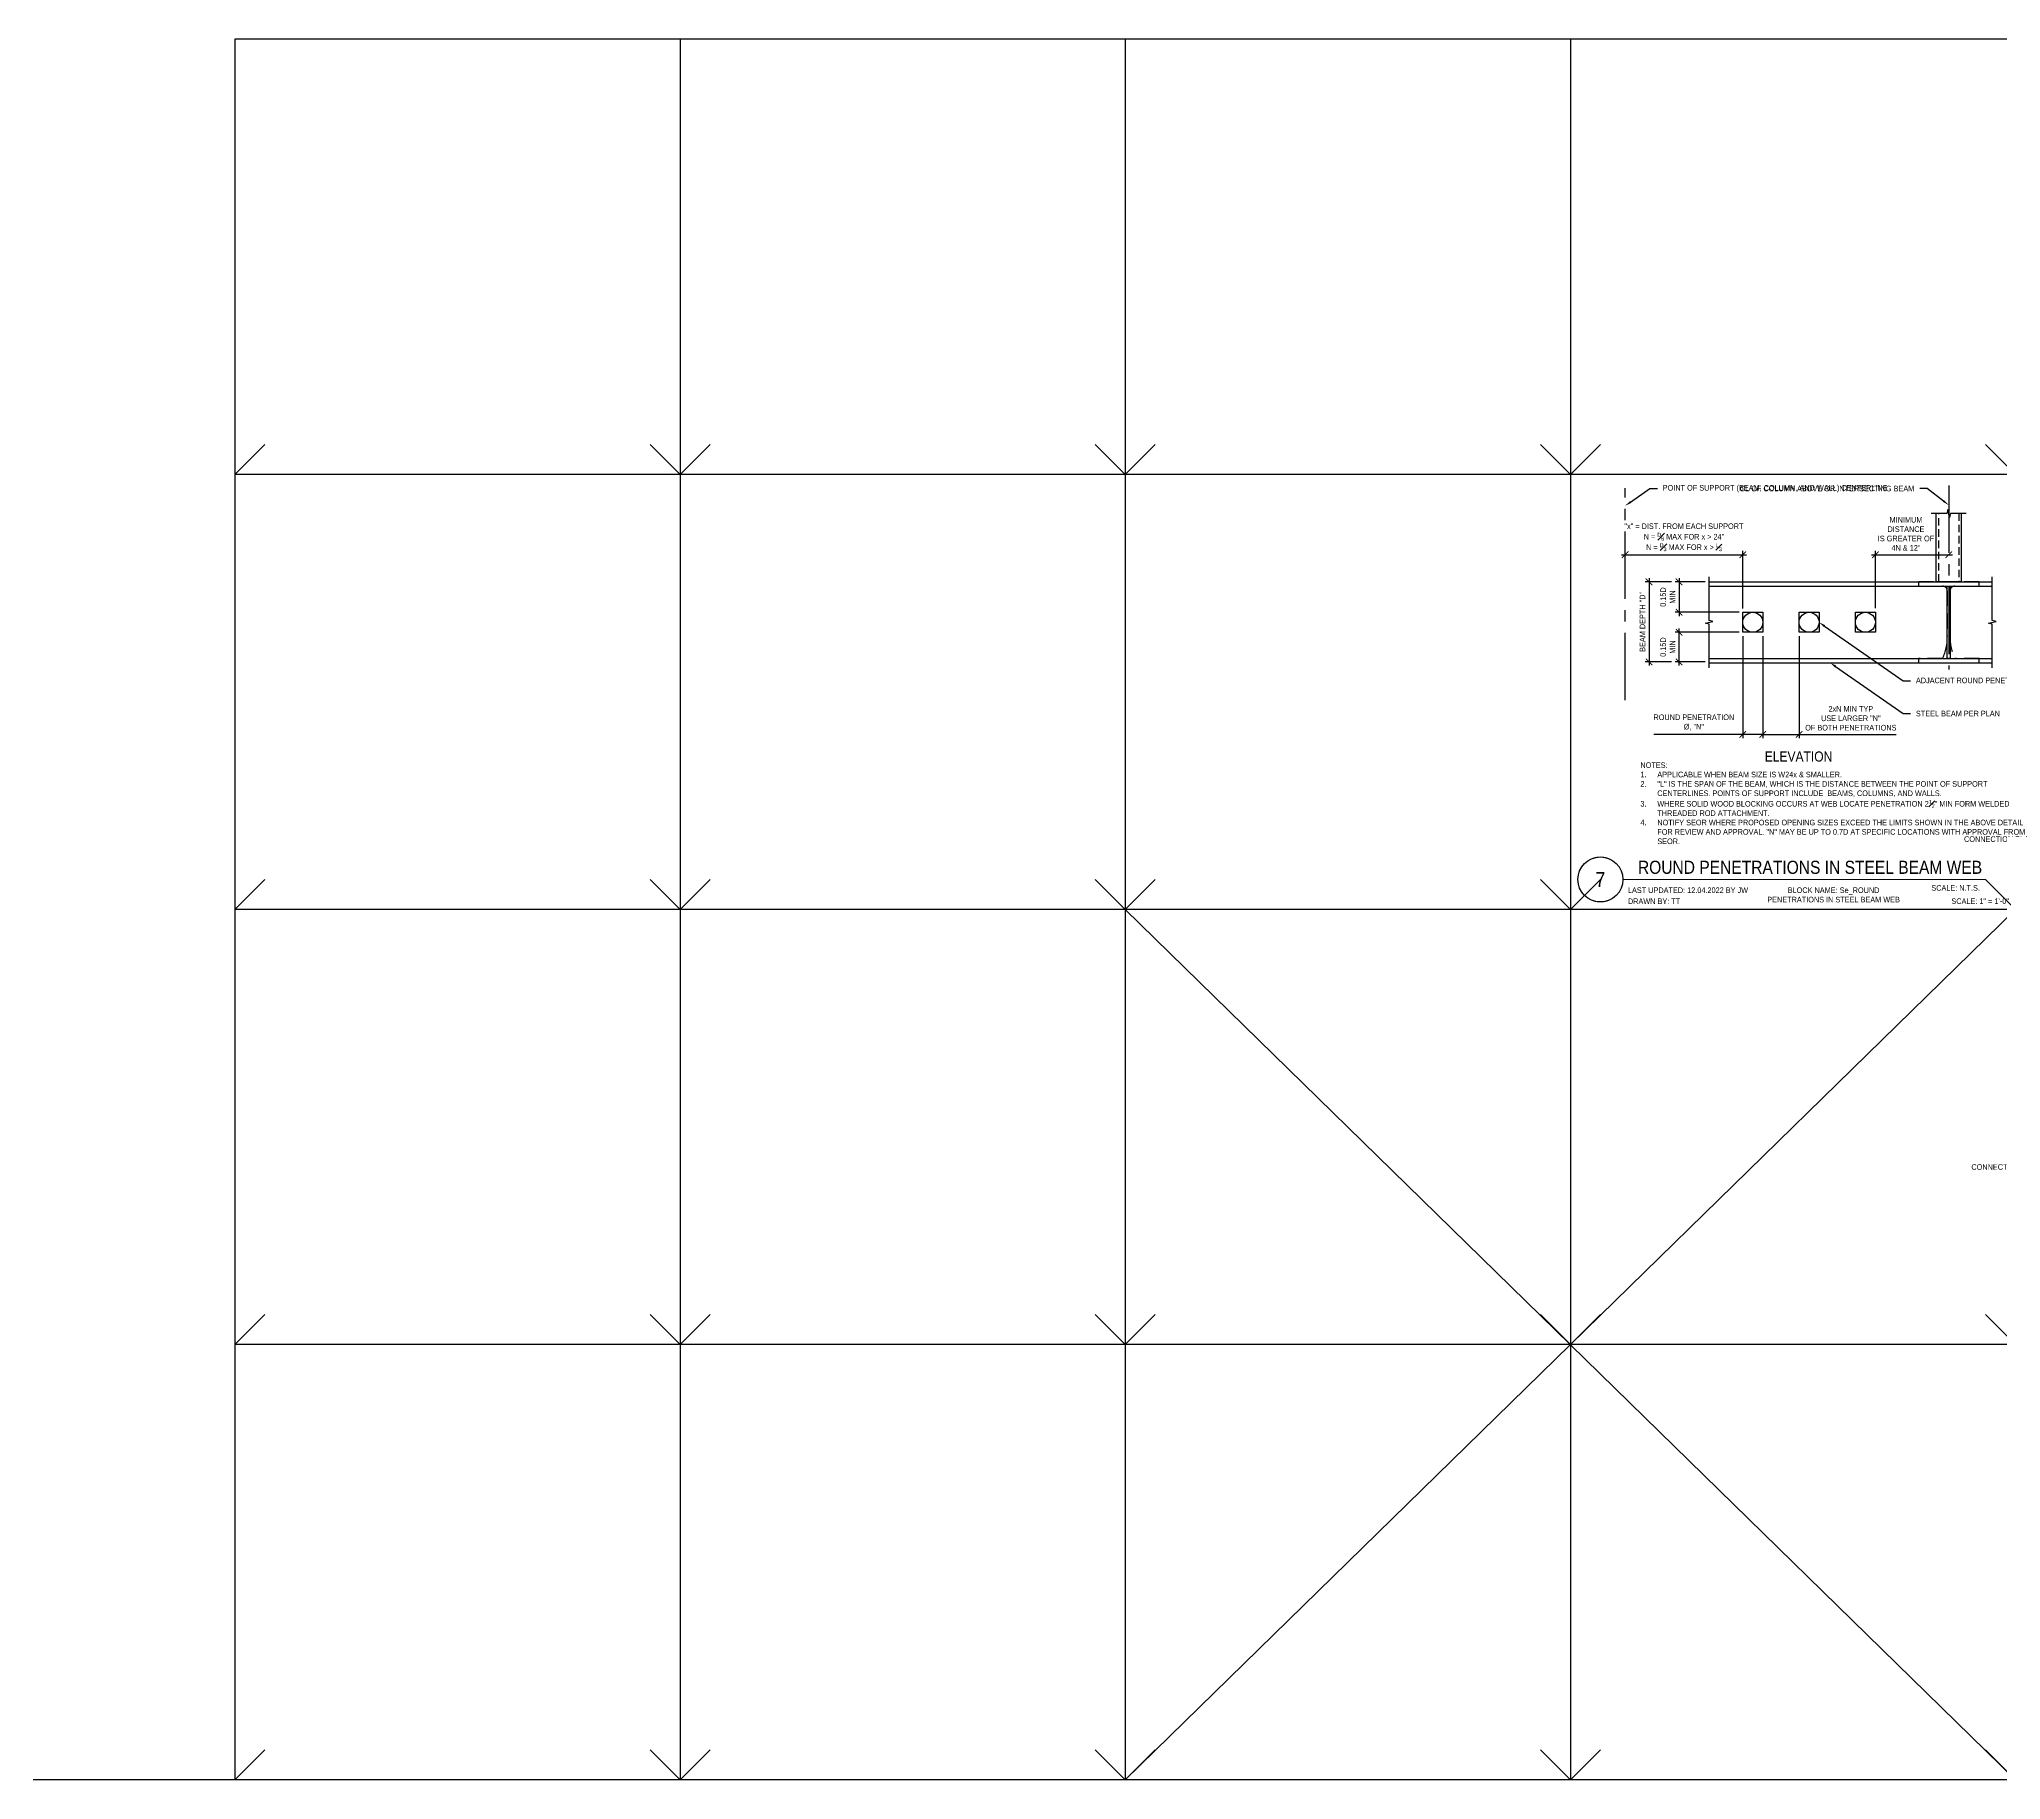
# Model space of a CAD drawing. Header units: inches. Extents: x -16404 to 14624, y -1591 to 16152.
# Drawn here: x 7862.3 to 8254.4, y 10800 to 11148 of the extents above; entities that cross this region are included whole.
import ezdxf
from ezdxf import colors
from ezdxf.entities.mleader import LeaderData, LeaderLine
from ezdxf.enums import TextEntityAlignment as Align
from ezdxf.math import Vec2, Vec3

# ---------------------------------------------------------------- set-up
doc = ezdxf.new("R2010")
doc.units = ezdxf.units.IN
doc.header["$LTSCALE"] = 24
doc.header["$MEASUREMENT"] = 0
for name, pattern in [('CENTER2', [1.125, 0.75, -0.125, 0.125, -0.125]), ('DASHED2', [0.375, 0.25, -0.125]), ('HIDDEN2', [0.1875, 0.125, -0.0625]), ('HIDDEN4', [0.09375, 0.0625, -0.03125])]:
    doc.linetypes.add(name, pattern=pattern)
doc.layers.get('0').update_dxf_attribs({"linetype": 'CONTINUOUS'})
doc.layers.get('DefPoints').update_dxf_attribs({"color": 251, "linetype": 'CONTINUOUS'})
for name, color, linetype, plot in [('DESIGNER COMMENTS', 221, 'CONTINUOUS', False), ('S-ANNO-GRID-NONPLOT', 251, 'CONTINUOUS', False), ('S-ANNO-NONPLOT', 253, 'CONTINUOUS', False)]:
    doc.layers.add(name, color=color, linetype=linetype, plot=plot)
for name, color, linetype in [('S-ANNO-DIMS', 2, 'CONTINUOUS'), ('S-ANNO-NOTE', 4, 'CONTINUOUS'), ('S-BREAK', 2, 'CONTINUOUS'), ('S-GRID', 1, 'CENTER2'), ('S-NOTE', 4, 'CONTINUOUS'), ('S-STEEL', 4, 'CONTINUOUS'), ('S-TYP DETAIL BLOCKS', 1, 'CONTINUOUS')]:
    doc.layers.add(name, color=color, linetype=linetype)
doc.styles.add('Arial', font='arial.ttf', dxfattribs={"width": 0.85})
doc.dimstyles.new('DIM-12$0', dxfattribs={"dimscale": 12, "dimtxt": 0.09375, "dimasz": 0.109375, "dimexe": 0.0625, "dimexo": 0.0625, "dimgap": 0.0625, "dimtad": 1, "dimdec": 4, "dimzin": 11, "dimdsep": 46, "dimlunit": 4, "dimtxsty": 'Arial', "dimblk": 'ARCHTICK', "dimblk1": 'ARCHTICK', "dimblk2": 'ARCHTICK', "dimsah": 1, "dimcen": 0.125, "dimdle": 0.0625, "dimclrd": 256, "dimclre": 256, "dimclrt": 4, "dimadec": 0, "dimazin": 0, "dimtfac": 0.75, "dimtdec": 4, "dimtofl": 0, "dimtmove": 0, "dimatfit": 3, "dimldrblk": 'ARCHTICK', "dimfxl": 1, "dimfrac": 1, "dimtolj": 1, "dimtzin": 11, "dimarcsym": 0})
doc.dimstyles.new('DIM-12_Se', dxfattribs={"dimscale": 12, "dimtxt": 0.09375, "dimasz": 0.109375, "dimexe": 0.0625, "dimexo": 0.0625, "dimgap": 0.0625, "dimtad": 1, "dimdec": 4, "dimzin": 11, "dimdsep": 46, "dimlunit": 4, "dimtxsty": 'Arial', "dimblk": 'ARCHTICK', "dimcen": 0.125, "dimdle": 0.0625, "dimclrd": 256, "dimclre": 256, "dimclrt": 4, "dimadec": 0, "dimazin": 0, "dimtfac": 0.75, "dimtdec": 4, "dimtmove": 0, "dimatfit": 3, "dimfxl": 1, "dimfrac": 1, "dimtolj": 1, "dimtzin": 0, "dimarcsym": 0})

# ---------------------------------------------------------------- blocks, each defined once
blk = doc.blocks.new('Se_30x42_DETAILS_GRID')
for p, q in [((7.414, 29), (0, 29)), ((0, 29), (0, 21.75)), ((14.828, 29), (7.414, 29)), ((7.414, 29), (7.414, 21.75)), ((22.242, 29), (14.828, 29)), ((14.828, 29), (14.828, 21.75)), ((29.656, 29), (22.242, 29)), ((22.242, 29), (22.242, 21.75)), ((0, 21.75), (0.5, 22.25)), ((7.414, 21.75), (7.914, 22.25)), ((14.828, 21.75), (15.328, 22.25)), ((22.242, 21.75), (22.742, 22.25)), ((7.414, 21.75), (0, 21.75)), ((0, 21.75), (0, 14.5)), ((14.828, 21.75), (7.414, 21.75)), ((7.414, 21.75), (7.414, 14.5)), ((22.242, 21.75), (14.828, 21.75)), ((14.828, 21.75), (14.828, 14.5)), ((29.656, 21.75), (22.242, 21.75)), ((22.242, 21.75), (22.242, 14.5)), ((0, 14.5), (0.5, 15)), ((7.414, 14.5), (7.914, 15)), ((14.828, 14.5), (15.328, 15)), ((22.242, 14.5), (22.742, 15)), ((7.414, 14.5), (0, 14.5)), ((0, 14.5), (0, 7.25)), ((14.828, 14.5), (7.414, 14.5)), ((7.414, 14.5), (7.414, 7.25)), ((22.242, 14.5), (14.828, 14.5)), ((14.828, 14.5), (14.828, 7.25)), ((29.656, 14.5), (22.242, 14.5)), ((22.242, 14.5), (22.242, 7.25)), ((0, 7.25), (0.5, 7.75)), ((7.414, 7.25), (7.914, 7.75)), ((14.828, 7.25), (15.328, 7.75)), ((22.242, 7.25), (22.742, 7.75)), ((7.414, 7.25), (0, 7.25)), ((0, 7.25), (0, 0)), ((14.828, 7.25), (7.414, 7.25)), ((7.414, 7.25), (7.414, 0)), ((22.242, 7.25), (14.828, 7.25)), ((14.828, 7.25), (14.828, 0)), ((29.656, 7.25), (22.242, 7.25)), ((22.242, 7.25), (22.242, 0)), ((0, 0), (0.5, 0.5)), ((7.414, 0), (7.914, 0.5)), ((14.828, 0), (15.328, 0.5)), ((22.242, 0), (22.742, 0.5)), ((7.414, 0), (0, 0)), ((14.828, 0), (7.414, 0)), ((22.242, 0), (14.828, 0)), ((29.656, 0), (22.242, 0))]:
    blk.add_line(p, q)
at = {"linetype": 'DASHED2', "ltscale": 0.5}
for p, q in [((7.414, 21.75), (6.914, 22.25)), ((14.828, 21.75), (14.328, 22.25)), ((22.242, 21.75), (21.742, 22.25)), ((29.656, 21.75), (29.156, 22.25)), ((7.414, 14.5), (6.914, 15)), ((14.828, 14.5), (14.328, 15)), ((22.242, 14.5), (21.742, 15)), ((29.656, 14.5), (29.156, 15)), ((7.414, 7.25), (6.914, 7.75)), ((14.828, 7.25), (14.328, 7.75)), ((22.242, 7.25), (21.742, 7.75)), ((29.656, 7.25), (29.156, 7.75)), ((7.414, 0), (6.914, 0.5)), ((14.828, 0), (14.328, 0.5)), ((22.242, 0), (21.742, 0.5)), ((29.656, 0), (29.156, 0.5))]:
    blk.add_line(p, q, dxfattribs=at)
blk = doc.blocks.new('*U789')
at = {"const_width": 0.188}
for points in [[(-4.5, 0, -1), (4.5, 0, 3.732051)], [(-4.5, 0, 1), (4.5, 0, -3.732051)]]:
    blk.add_lwpolyline(points, format="xyb", dxfattribs=at)
blk.add_lwpolyline([(4.5, 0), (76.97, 0)], dxfattribs=at)
blk.add_circle((0, 0), 4.5)
at = {"style": 'Arial', "width": 0.85}
for tag, p in [('DWG_TITLE_1', (7.5, 6.19)), ('DWG_TITLE_2', (7.5, 2.44))]:
    blk.add_attdef(tag, text='', height=2.62, dxfattribs=at).set_placement(p, align=Align.MIDDLE_LEFT)
blk.add_attdef('#', text='', height=3, dxfattribs=at).set_placement((0, 0), align=Align.MIDDLE_CENTER)
blk.add_attdef('SCALE', text='', height=1.12, dxfattribs=at).set_placement((75.84, -1.12), align=Align.TOP_RIGHT)
blk = doc.blocks.new('_ARCHTICK')
at = {"color": 0, "linetype": 'ByBlock', "const_width": 0.15}
blk.add_lwpolyline([(-0.5, -0.5), (0.5, 0.5)], dxfattribs=at)
blk = doc.blocks.new('*D2748')
at = {"layer": 'DefPoints', "color": 0, "transparency": 16777216}
for p in [(14.97, 59.51), (9.72, 43.51), (14.97, 43.51)]:
    blk.add_point(p, dxfattribs=at)
at = {"layer": 'S-ANNO-DIMS', "lineweight": -2, "transparency": 16777216}
for p, q in [((14.22, 59.51), (8.97, 59.51)), ((9.72, 60.26), (9.72, 42.76)), ((14.22, 43.51), (8.97, 43.51))]:
    blk.add_line(p, q, dxfattribs=at)
at = {"layer": 'S-ANNO-DIMS', "lineweight": -2, "transparency": 16777216, "xscale": 1.3125, "yscale": 1.3125, "zscale": 1.3125}
for p, rotation in [((9.72, 59.51), 90), ((9.72, 43.51), 270)]:
    blk.add_blockref('_ARCHTICK', p, dxfattribs=dict(at, rotation=rotation))
at = {"layer": 'S-ANNO-DIMS', "color": 4, "transparency": 16777216, "insert": (8.4, 51.51), "char_height": 1.125, "attachment_point": 5, "rotation": 90, "style": 'Arial'}
blk.add_mtext('\\A1;BEAM DEPTH "D"', dxfattribs=at)
blk = doc.blocks.new('*D2749')
at = {"layer": 'DefPoints', "color": 0, "transparency": 16777216}
for p in [(21.72, 59.51), (15.72, 53.42), (28.45, 53.42)]:
    blk.add_point(p, dxfattribs=at)
at = {"layer": 'S-ANNO-DIMS', "lineweight": -2, "transparency": 16777216}
for p, q in [((20.97, 59.51), (14.97, 59.51)), ((15.72, 60.26), (15.72, 52.67)), ((27.7, 53.42), (14.97, 53.42))]:
    blk.add_line(p, q, dxfattribs=at)
at = {"layer": 'S-ANNO-DIMS', "lineweight": -2, "transparency": 16777216, "xscale": 1.3125, "yscale": 1.3125, "zscale": 1.3125}
for p, rotation in [((15.72, 59.51), 90), ((15.72, 53.42), 270)]:
    blk.add_blockref('_ARCHTICK', p, dxfattribs=dict(at, rotation=rotation))
at = {"layer": 'S-ANNO-DIMS', "color": 4, "transparency": 16777216, "insert": (13.46, 56.47), "char_height": 1.125, "width": 2.2334, "attachment_point": 5, "rotation": 90, "style": 'Arial'}
blk.add_mtext('\\A1;0.15D\\PMIN', dxfattribs=at)
blk = doc.blocks.new('*D2750')
at = {"layer": 'DefPoints', "color": 0, "transparency": 16777216}
for p in [(15.72, 49.42), (28.45, 49.42), (21.72, 43.51)]:
    blk.add_point(p, dxfattribs=at)
at = {"layer": 'S-ANNO-DIMS', "lineweight": -2, "transparency": 16777216}
for p, q in [((27.7, 49.42), (14.97, 49.42)), ((15.72, 42.76), (15.72, 50.17)), ((20.97, 43.51), (14.97, 43.51))]:
    blk.add_line(p, q, dxfattribs=at)
at = {"layer": 'S-ANNO-DIMS', "lineweight": -2, "transparency": 16777216, "xscale": 1.3125, "yscale": 1.3125, "zscale": 1.3125}
for p, rotation in [((15.72, 49.42), 90), ((15.72, 43.51), 270)]:
    blk.add_blockref('_ARCHTICK', p, dxfattribs=dict(at, rotation=rotation))
at = {"layer": 'S-ANNO-DIMS', "color": 4, "transparency": 16777216, "insert": (13.46, 46.47), "char_height": 1.125, "attachment_point": 5, "rotation": 90, "style": 'Arial'}
blk.add_mtext('\\A1;0.15D\\PMIN', dxfattribs=at)
blk = doc.blocks.new('*D2751')
at = {"layer": 'DefPoints', "color": 0, "transparency": 16777216}
for p in [(4.95, 64.94), (28.45, 64.94), (28.45, 53.42)]:
    blk.add_point(p, dxfattribs=at)
at = {"layer": 'S-ANNO-DIMS', "lineweight": -2, "transparency": 16777216}
for p, q in [((4.2, 64.94), (29.2, 64.94)), ((28.45, 54.17), (28.45, 65.69))]:
    blk.add_line(p, q, dxfattribs=at)
at = {"layer": 'S-ANNO-DIMS', "lineweight": -2, "transparency": 16777216, "xscale": 1.3125, "yscale": 1.3125, "zscale": 1.3125, "rotation": 180}
blk.add_blockref('_ARCHTICK', (4.95, 64.94), dxfattribs=at)
at = {"layer": 'S-ANNO-DIMS', "lineweight": -2, "transparency": 16777216, "xscale": 1.3125, "yscale": 1.3125, "zscale": 1.3125}
blk.add_blockref('_ARCHTICK', (28.45, 64.94), dxfattribs=at)
at = {"layer": 'S-ANNO-DIMS', "color": 4, "transparency": 16777216, "insert": (16.7, 68.42), "char_height": 1.125, "width": 22.219, "attachment_point": 5, "style": 'Arial'}
blk.add_mtext('\\A1;"x" = DIST. FROM EACH SUPPORT \\PN = {\\H0.7x;\\SD#6;} MAX FOR x > 24"\\PN = {\\H0.7x;\\SD#3;} MAX FOR x > {\\H0.7x;\\SL#3;}', dxfattribs=at)
blk = doc.blocks.new('*D2745')
at = {"layer": 'DefPoints', "color": 0, "transparency": 16777216}
for p in [(32.45, 49.42), (39.7, 49.42), (32.45, 29)]:
    blk.add_point(p, dxfattribs=at)
at = {"layer": 'S-ANNO-DIMS', "lineweight": -2, "transparency": 16777216}
for p, q in [((32.45, 48.67), (32.45, 28.25)), ((39.7, 48.67), (39.7, 28.25)), ((32.45, 29), (40.45, 29)), ((39.7, 29), (59.08, 29))]:
    blk.add_line(p, q, dxfattribs=at)
at = {"layer": 'S-ANNO-DIMS', "lineweight": -2, "transparency": 16777216, "xscale": 1.3125, "yscale": 1.3125, "zscale": 1.3125, "rotation": 180}
blk.add_blockref('_ARCHTICK', (32.45, 29), dxfattribs=at)
at = {"layer": 'S-ANNO-DIMS', "lineweight": -2, "transparency": 16777216, "xscale": 1.3125, "yscale": 1.3125, "zscale": 1.3125}
blk.add_blockref('_ARCHTICK', (39.7, 29), dxfattribs=at)
at = {"layer": 'S-ANNO-DIMS', "color": 4, "transparency": 16777216, "insert": (50.05, 32.22), "char_height": 1.125, "attachment_point": 5, "style": 'Arial'}
blk.add_mtext('\\A1;2xN MIN TYP\\PUSE LARGER "N" \\POF BOTH PENETRATIONS', dxfattribs=at)
blk = doc.blocks.new('*D2746')
at = {"layer": 'DefPoints', "color": 0, "transparency": 16777216}
for p in [(28.45, 49.42), (32.45, 49.42), (32.45, 29)]:
    blk.add_point(p, dxfattribs=at)
at = {"layer": 'S-ANNO-DIMS', "lineweight": -2, "transparency": 16777216}
for p, q in [((28.45, 48.67), (28.45, 28.25)), ((32.45, 48.67), (32.45, 28.25)), ((28.45, 29), (10.65, 29)), ((32.45, 29), (27.7, 29))]:
    blk.add_line(p, q, dxfattribs=at)
at = {"layer": 'S-ANNO-DIMS', "lineweight": -2, "transparency": 16777216, "xscale": 1.3125, "yscale": 1.3125, "zscale": 1.3125, "rotation": 180}
blk.add_blockref('_ARCHTICK', (28.45, 29), dxfattribs=at)
at = {"layer": 'S-ANNO-DIMS', "lineweight": -2, "transparency": 16777216, "xscale": 1.3125, "yscale": 1.3125, "zscale": 1.3125}
blk.add_blockref('_ARCHTICK', (32.45, 29), dxfattribs=at)
at = {"layer": 'S-ANNO-DIMS', "color": 4, "transparency": 16777216, "insert": (18.68, 31.39), "char_height": 1.125, "attachment_point": 5, "style": 'Arial'}
blk.add_mtext('\\A1;ROUND PENETRATION \\P%%C, "N"', dxfattribs=at)
blk = doc.blocks.new('*U886')
at = {"color": 0, "linetype": 'ByBlock'}
blk.add_lwpolyline([(9.09, 0), (0.38, 0), (0.19, -0.78), (-0.19, 0.78), (-0.38, 0), (-9.09, 0)], dxfattribs=at)
blk = doc.blocks.new('*U887')
at = {"color": 0, "linetype": 'ByBlock'}
blk.add_lwpolyline([(9.09, 0), (0.38, 0), (0.19, -0.78), (-0.19, 0.78), (-0.38, 0), (-9.09, 0)], dxfattribs=at)
blk = doc.blocks.new('*D2747')
at = {"layer": 'DefPoints', "color": 0, "transparency": 16777216}
for p in [(69.61, 64.94), (69.61, 64.94), (54.95, 53.51)]:
    blk.add_point(p, dxfattribs=at)
at = {"layer": 'S-ANNO-DIMS', "lineweight": -2, "transparency": 16777216}
for p, q in [((54.2, 64.94), (70.36, 64.94)), ((54.95, 54.26), (54.95, 65.69))]:
    blk.add_line(p, q, dxfattribs=at)
at = {"layer": 'S-ANNO-DIMS', "lineweight": -2, "transparency": 16777216, "xscale": 1.3125, "yscale": 1.3125, "zscale": 1.3125, "rotation": 180}
blk.add_blockref('_ARCHTICK', (54.95, 64.94), dxfattribs=at)
at = {"layer": 'S-ANNO-DIMS', "lineweight": -2, "transparency": 16777216, "xscale": 1.3125, "yscale": 1.3125, "zscale": 1.3125}
blk.add_blockref('_ARCHTICK', (69.61, 64.94), dxfattribs=at)
at = {"layer": 'S-ANNO-DIMS', "color": 4, "transparency": 16777216, "insert": (61.07, 69.1), "char_height": 1.125, "attachment_point": 5, "style": 'Arial'}
blk.add_mtext('\\A1;MINIMUM \\PDISTANCE \\PIS GREATER OF \\P4N & 12"', dxfattribs=at)
blk = doc.blocks.new('Se_WF TO HSS CONNECTION')
at = {"layer": 'S-ANNO-NOTE'}
ml = blk.add_multileader_mtext('Standard', dxfattribs=at)
ml.set_content('CONNECTION PLATE FOR PERPENDICULAR BEAM WHERE OCCURS', color=4, style='Arial')
ml.set_leader_properties(color=2)
ml.build(insert=Vec2(0, 0))
ml.multileader.update_dxf_attribs({"dogleg_length": 0.125, "arrow_head_size": 1.3125, "scale": 12})
ctx = ml.context
ctx.base_point, ctx.scale, ctx.char_height, ctx.arrow_head_size, ctx.landing_gap_size, ctx.plane_origin = Vec3(14.18284, 95.07156), 12, 1.125, 1.3125, 1.08, Vec3(72.3298, 395.40638)
ctx.text_align_type = 2
notes = []
notes.append((ctx, [(0, (1, 1, 0), (34.53351, 95.07156), (-1, 0), 1.5, [(0, [(41.05504, 87.53706)], 0, [])])]))
ctx.mtext.insert, ctx.mtext.width, ctx.mtext.alignment, ctx.mtext.flow_direction = Vec3(31.95351, 95.64365), 20.0598263, 3, 5
ml = blk.add_multileader_mtext('Standard', dxfattribs=at)
ml.set_content('\\A1;{\\H0.7x;\\S1#4;\\H1.4286x;"} THICK END PLATE ', color=4, style='Arial')
ml.set_leader_properties(color=2)
ml.build(insert=Vec2(0, 0))
ml.multileader.update_dxf_attribs({"dogleg_length": 0.125, "arrow_head_size": 1.3125, "scale": 12})
ctx = ml.context
ctx.base_point, ctx.scale, ctx.char_height, ctx.arrow_head_size, ctx.landing_gap_size, ctx.plane_origin = Vec3(11.20729, 61.70532), 12, 1.125, 1.3125, 1.08, Vec3(69.06736, 362.04014)
ctx.text_align_type = 2
notes.append((ctx, [(0, (1, 1, 0), (28.46016, 61.70532), (-1, 0), 1.5, [(0, [(39.76581, 46.5226)], 0, [])])]))
ctx.mtext.insert, ctx.mtext.width, ctx.mtext.alignment, ctx.mtext.flow_direction = Vec3(25.88016, 62.27741), 16.5679326, 3, 5
ml = blk.add_multileader_mtext('Standard', dxfattribs=at)
ml.set_content('STEEL BEAM WHERE OCCURS PER PLAN', color=4, style='Arial')
ml.set_leader_properties(color=2)
ml.build(insert=Vec2(0, 0))
ml.multileader.update_dxf_attribs({"dogleg_length": 0.125, "arrow_head_size": 1.3125, "scale": 12})
ctx = ml.context
ctx.base_point, ctx.scale, ctx.char_height, ctx.arrow_head_size, ctx.landing_gap_size, ctx.plane_origin = Vec3(5.03722, 51.27378), 12, 1.125, 1.3125, 1.08, Vec3(69.06736, 350.47716)
ctx.text_align_type = 2
notes.append((ctx, [(0, (1, 1, 0), (28.46016, 51.27378), (-1, 0), 1.5, [(0, [(30.32552, 46.5226)], 0, [])])]))
ctx.mtext.insert, ctx.mtext.width, ctx.mtext.alignment, ctx.mtext.flow_direction = Vec3(25.88016, 51.83666), 20.5175724, 3, 5
ml = blk.add_multileader_mtext('Standard', dxfattribs=at)
ml.set_content('CONNECTION PLATE TO EXTEND WHERE BEAM OCCURS', color=4, style='Arial')
ml.set_leader_properties(color=2)
ml.build(insert=Vec2(0, 0))
ml.multileader.update_dxf_attribs({"dogleg_length": 0.125, "arrow_head_size": 1.3125, "scale": 12})
ctx = ml.context
ctx.base_point, ctx.scale, ctx.char_height, ctx.arrow_head_size, ctx.landing_gap_size, ctx.plane_origin = Vec3(3.33867, 29.50725), 12, 1.125, 1.3125, 1.08, Vec3(69.06736, 323.08505)
ctx.text_align_type = 2
notes.append((ctx, [(0, (1, 1, 0), (28.46016, 29.50725), (-1, 0), 1.5, [(0, [(34.3643, 36.0226)], 0, [])])]))
ctx.mtext.insert, ctx.mtext.width, ctx.mtext.alignment, ctx.mtext.flow_direction = Vec3(25.88016, 30.07934), 23.0732391, 3, 5
ml = blk.add_multileader_mtext('Standard', dxfattribs=at)
ml.set_content('HSS COLUMN SLOT FOR CONNECTION PLATE', color=4, style='Arial')
ml.set_leader_properties(color=2)
ml.build(insert=Vec2(0, 0))
ml.multileader.update_dxf_attribs({"dogleg_length": 0.125, "arrow_head_size": 1.3125, "scale": 12})
ctx = ml.context
ctx.base_point, ctx.scale, ctx.char_height, ctx.arrow_head_size, ctx.landing_gap_size, ctx.plane_origin = Vec3(8.96594, 21.60379), 12, 1.125, 1.3125, 1.08, Vec3(69.06736, 313.93861)
ctx.text_align_type = 2
notes.append((ctx, [(0, (1, 1, 0), (28.46016, 21.60379), (-1, 0), 1.5, [(0, [(37.25455, 28.51925)], 0, [])])]))
ctx.mtext.insert, ctx.mtext.width, ctx.mtext.alignment, ctx.mtext.flow_direction = Vec3(25.88016, 22.17588), 23.0732391, 3, 5
for ctx, leaders in notes:
    for number, flags, end, landing, length, lines in leaders:
        leader = LeaderData()
        leader.index, (leader.has_last_leader_line, leader.has_dogleg_vector, leader.attachment_direction) = number, flags
        leader.last_leader_point, leader.dogleg_vector, leader.dogleg_length = Vec3(end), Vec3(landing), length
        for number, points, colour, breaks in lines:
            line = LeaderLine()
            line.index, line.vertices, line.color, line.breaks = number, Vec3.list(points), colors.encode_raw_color(colour), breaks
            leader.lines.append(line)
        ctx.leaders.append(leader)
blk = doc.blocks.new('Se_ROUND PENETRATIONS IN STEEL BEAM WEB')
at = {"layer": 'S-ANNO-NONPLOT', "linetype": 'ByBlock'}
for points in [[(28.45481, 53.42095), (32.45481, 53.42095), (32.45481, 49.42095), (28.45481, 49.42095)], [(39.70481, 53.42095), (43.70481, 53.42095), (43.70481, 49.42095), (39.70481, 49.42095)], [(50.95481, 53.42095), (54.95481, 53.42095), (54.95481, 49.42095), (50.95481, 49.42095)]]:
    blk.add_lwpolyline(points, close=True, dxfattribs=at)
at = {"layer": 'S-BREAK'}
blk.add_lwpolyline([(73.10673, 73.17981), (69.9853, 73.17981), (69.79602, 72.40146), (69.41744, 73.95816), (69.22816, 73.17981), (66.10673, 73.17981)], dxfattribs=at)
at = {"layer": 'S-GRID', "color": 1, "linetype": 'CENTER2', "ltscale": 0.75}
blk.add_line((4.9491, 35.84315), (4.9491, 78.26965), dxfattribs=at)
at = {"layer": 'S-NOTE', "color": 1, "linetype": 'CENTER2', "ltscale": 0.75}
blk.add_line((69.60673, 78.79945), (69.60673, 41.95743), dxfattribs=at)
at = {"layer": 'S-STEEL'}
blk.add_line((21.71578, 44.2022), (78.31288, 44.2022), dxfattribs=at)
at = {"layer": 'S-STEEL', "color": 2}
blk.add_lwpolyline([(72.10673, 73.17981), (72.10673, 59.5147), (67.10673, 59.5147), (67.10673, 73.17981)], dxfattribs=at)
at = {"layer": 'S-STEEL', "color": 1, "linetype": 'HIDDEN4'}
blk.add_lwpolyline([(71.60673, 73.17981), (71.60673, 59.5147), (67.60673, 59.5147), (67.60673, 73.17981)], dxfattribs=at)
at = {"layer": 'S-STEEL'}
for points in [[(21.71578, 59.5147), (78.31288, 59.5147)], [(21.71578, 58.6397), (78.31288, 58.6397)], [(21.71578, 43.3272), (78.31288, 43.3272)]]:
    blk.add_lwpolyline(points, dxfattribs=at)
at = {"layer": 'S-STEEL', "color": 2, "linetype": 'HIDDEN2'}
blk.add_lwpolyline([(75.66923, 43.3272), (75.66923, 44.2022), (70.82548, 44.2022, -0.122739298), (69.88798, 48.5772), (69.88798, 57.7022, -0.414213562), (70.82548, 58.6397), (75.66923, 58.6397), (75.66923, 59.5147), (63.54423, 59.5147), (63.54423, 58.6397), (68.38798, 58.6397, -0.414213562), (69.32548, 57.7022), (69.32548, 48.5772, -0.122739298), (68.38798, 44.2022), (63.54423, 44.2022), (63.54423, 43.3272)], format="xyb", close=True, dxfattribs=at)
at = {"layer": 'S-STEEL', "color": 2}
blk.add_lwpolyline([(69.91923, 58.6397), (69.91923, 44.2022), (69.29423, 44.2022), (69.29423, 58.6397)], close=True, dxfattribs=at)
at = {"layer": 'S-STEEL'}
for centre in [(30.45481, 51.42095), (41.70481, 51.42095), (52.95481, 51.42095)]:
    blk.add_circle(centre, 2, dxfattribs=at)
at = {"layer": 'S-BREAK', "rotation": 270}
for name, p in [('*U887', (21.71578, 51.42095)), ('*U886', (78.31288, 51.42095))]:
    blk.add_blockref(name, p, dxfattribs=at)
at = {"layer": 'DESIGNER COMMENTS', "char_height": 1.125, "style": 'Arial'}
for s, insert, width, attachment_point in [('\\A1;LAST UPDATED: 12.04.2022 BY JW', (5.49984, -1.58101), 23.3194562, 1), ('\\A1;DRAWN BY: TT', (5.49984, -3.78716), 17.4709661, 1), ('\\A1;BLOCK NAME: Se_ROUND PENETRATIONS IN STEEL BEAM WEB', (46.60455, -3.08878), 24.2129852, 5), ('\\A1;SCALE: 1{\\H1x;" = 1\'-0"}', (81.64114, -3.76834), 19.68745, 3)]:
    blk.add_mtext(s, dxfattribs=dict(at, insert=insert, width=width, attachment_point=attachment_point))
at = {"layer": 'S-ANNO-NOTE', "color": 6, "insert": (39.59787, 23.5456), "char_height": 2.025, "width": 31.0800653, "attachment_point": 8, "style": 'Arial'}
blk.add_mtext('ELEVATION', dxfattribs=at)
at = {"layer": 'S-ANNO-NOTE', "insert": (8.00004, 7.05672), "char_height": 1.125, "width": 68.0640451, "attachment_point": 7, "style": 'Arial'}
blk.add_mtext('\\A1;NOTES: \\P\\pi-3.375,l3.375,t3.375;1.^IAPPLICABLE WHEN BEAM SIZE IS W24x & SMALLER.\\P2.^I"L" IS THE SPAN OF THE BEAM, WHICH IS THE DISTANCE BETWEEN THE POINT OF SUPPORT CENTERLINES. POINTS OF SUPPORT INCLUDE  {\\C4;BEAMS, COLUMNS, AND WALLS.\\P3.^IWHERE SOLID WOOD BLOCKING OCCURS AT WEB LOCATE PENETRATION 2\\H0.7x;\\S1#2;\\H1.42857x;" MIN FORM WELDED THREADED ROD ATTACHMENT.\\P4.^INOTIFY SEOR WHERE PROPOSED OPENING SIZES EXCEED THE LIMITS SHOWN IN THE ABOVE DETAIL FOR REVIEW AND APPROVAL. "N" MAY BE UP TO 0.7D AT SPECIFIC LOCATIONS WITH APPROVAL FROM SEOR.}', dxfattribs=at)
at = {"layer": 'S-ANNO-DIMS'}
dim = blk.add_linear_dim(base=(69.60673, 64.93514), p1=(54.95481, 53.5147), p2=(69.60673, 64.93514), text='MINIMUM \\PDISTANCE \\PIS GREATER OF \\P4N & 12"', dimstyle='DIM-12$0', override={"dimtad": 3}, dxfattribs=at)
dim.commit()
dim.dimension.update_dxf_attribs({"geometry": '*D2747', "text_midpoint": (61.07144, 64.93514), "dimtype": 128})
dim = blk.add_linear_dim(base=(28.45481, 64.93514), p1=(4.9491, 64.93514), p2=(28.45481, 53.42095), text='"x" = DIST. FROM EACH SUPPORT \\PN = {\\H0.7x;\\SD#6;} MAX FOR x > 24"\\PN = {\\H0.7x;\\SD#3;} MAX FOR x > {\\H0.7x;\\SL#3;}', dimstyle='DIM-12$0', override={"dimtad": 3}, dxfattribs=at)
dim.commit()
dim.dimension.update_dxf_attribs({"geometry": '*D2751', "text_midpoint": (16.70195, 68.42163)})
for base, p1, p2, angle, text, picture, middle in [((9.71578, 43.5147), (14.96578, 59.5147), (14.96578, 43.5147), 90, 'BEAM DEPTH "D"', '*D2748', (8.40328, 51.5147)), ((15.71578, 49.42095), (21.71578, 43.5147), (28.45481, 49.42095), 270, '0.15D\\PMIN', '*D2750', (13.46348, 46.46783))]:
    dim = blk.add_linear_dim(base=base, p1=p1, p2=p2, angle=angle, text=text, dimstyle='DIM-12_Se', dxfattribs=at)
    dim.commit()
    dim.dimension.update_dxf_attribs({"geometry": picture, "text_midpoint": middle})
dim = blk.add_linear_dim(base=(15.71578, 53.42095), p1=(21.71578, 59.5147), p2=(28.45481, 53.42095), angle=90, text='0.15D\\PMIN', dimstyle='DIM-12_Se', dxfattribs=at)
dim.commit()
dim.dimension.update_dxf_attribs({"geometry": '*D2749', "text_midpoint": (15.71578, 56.46783), "dimtype": 128})
dim = blk.add_linear_dim(base=(32.45481, 29.00235), p1=(28.45481, 49.42095), p2=(32.45481, 49.42095), text='ROUND PENETRATION \\P%%C, "N"', dimstyle='DIM-12_Se', dxfattribs=at)
dim.commit()
dim.dimension.update_dxf_attribs({"geometry": '*D2746', "text_midpoint": (18.67936, 29.00235), "dimtype": 128})
dim = blk.add_linear_dim(base=(32.45481, 29.00235), p1=(39.70481, 49.42095), p2=(32.45481, 49.42095), angle=180, text='2xN MIN TYP\\PUSE LARGER "N" \\POF BOTH PENETRATIONS', dimstyle='DIM-12$0', override={"dimtad": 3}, dxfattribs=at)
dim.commit()
dim.dimension.update_dxf_attribs({"geometry": '*D2745', "text_midpoint": (50.05003, 29.00235), "dimtype": 128})
at = {"layer": 'S-ANNO-NOTE'}
ml = blk.add_multileader_mtext('Standard', dxfattribs=at)
ml.set_content('CL OF COLUMN ABOVE OR INTERSECTING BEAM', color=4, style='Arial')
ml.set_leader_properties(color=2)
ml.build(insert=Vec2(0, 0))
ml.multileader.update_dxf_attribs({"dogleg_length": 0.125, "arrow_head_size": 1.3125, "scale": 12})
ctx = ml.context
ctx.base_point, ctx.scale, ctx.char_height, ctx.arrow_head_size, ctx.landing_gap_size, ctx.plane_origin = Vec3(44.29514, 78.14815), 12, 1.125, 1.3125, 1.08, Vec3(144.57778, 388.26108)
ctx.text_align_type = 2
notes = []
notes.append((ctx, [(0, (1, 1, 0), (65.31505, 78.14815), (-1, 0), 1.5, [(0, [(69.60673, 74.86966)], 0, [])])]))
ctx.mtext.insert, ctx.mtext.width, ctx.mtext.alignment, ctx.mtext.flow_direction = Vec3(62.73505, 78.72025), 19.6860345, 3, 5
ml = blk.add_multileader_mtext('Standard', dxfattribs=at)
ml.set_content('\\A1;POINT OF SUPPORT (BEAM, COLUMN, AND WALL) CENTERLINE ', color=4, style='Arial')
ml.set_leader_properties(color=2)
ml.build(insert=Vec2(0, 0))
ml.multileader.update_dxf_attribs({"dogleg_length": 0.36, "arrow_head_size": 1.3125, "scale": 12})
ctx = ml.context
ctx.base_point, ctx.scale, ctx.char_height, ctx.arrow_head_size, ctx.landing_gap_size, ctx.plane_origin = Vec3(11.37918, 78.14815), 12, 1.125, 1.3125, 1.08, Vec3(-37.82761, 380.48298)
notes.append((ctx, [(0, (1, 1, 0), (9.87918, 78.14815), (1, 0), 1.5, [(0, [(4.9491, 74.71744)], 0, [])])]))
ctx.mtext.insert, ctx.mtext.width, ctx.mtext.flow_direction = Vec3(12.45918, 78.87603), 23.1782587, 5
ml = blk.add_multileader_mtext('Standard', dxfattribs=at)
ml.set_content('\\A1;ADJACENT ROUND PENETRATIONS WHERE OCCUR, TYP', color=4, style='Arial')
ml.set_leader_properties(color=2)
ml.build(insert=Vec2(0, 0))
ml.multileader.update_dxf_attribs({"dogleg_length": 0.36, "arrow_head_size": 1.3125, "scale": 12})
ctx = ml.context
ctx.base_point, ctx.scale, ctx.char_height, ctx.arrow_head_size, ctx.landing_gap_size, ctx.plane_origin = Vec3(61.97783, 39.69462), 12, 1.125, 1.3125, 1.08, Vec3(6.53482, 369.71153)
notes.append((ctx, [(0, (1, 1, 0), (60.47783, 39.69462), (1, 0), 1.5, [(0, [(43.70481, 51.42095)], 0, [])])]))
ctx.mtext.insert, ctx.mtext.width, ctx.mtext.flow_direction = Vec3(63.05783, 40.3684), 13.8481745, 5
ml = blk.add_multileader_mtext('Standard', dxfattribs=at)
ml.set_content('\\A1;STEEL BEAM PER PLAN', color=4, style='Arial')
ml.set_leader_properties(color=2)
ml.build(insert=Vec2(0, 0))
ml.multileader.update_dxf_attribs({"dogleg_length": 0.36, "arrow_head_size": 1.3125, "scale": 12})
ctx = ml.context
ctx.base_point, ctx.scale, ctx.char_height, ctx.arrow_head_size, ctx.landing_gap_size, ctx.plane_origin = Vec3(61.97783, 33.16557), 12, 1.125, 1.3125, 1.08, Vec3(3.21982, 356.52753)
notes.append((ctx, [(0, (1, 1, 0), (60.47783, 33.16557), (1, 0), 1.5, [(1, [(45.93873, 43.3272)], 0, [])])]))
ctx.mtext.insert, ctx.mtext.width, ctx.mtext.flow_direction = Vec3(63.05783, 33.73766), 20.4410588, 5
for ctx, leaders in notes:
    for number, flags, end, landing, length, lines in leaders:
        leader = LeaderData()
        leader.index, (leader.has_last_leader_line, leader.has_dogleg_vector, leader.attachment_direction) = number, flags
        leader.last_leader_point, leader.dogleg_vector, leader.dogleg_length = Vec3(end), Vec3(landing), length
        for number, points, colour, breaks in lines:
            line = LeaderLine()
            line.index, line.vertices, line.color, line.breaks = number, Vec3.list(points), colors.encode_raw_color(colour), breaks
            leader.lines.append(line)
        ctx.leaders.append(leader)

msp = doc.modelspace()

# ---------------------------------------------------------------- linework, layer by layer
at = {"layer": 'DESIGNER COMMENTS'}
for points in [[(8257.30569, 10800), (8079.37113, 10974)], [(8079.37113, 10800), (8257.30569, 10974)]]:
    msp.add_lwpolyline(points, dxfattribs=at)
at = {"layer": 'S-ANNO-GRID-NONPLOT'}
msp.add_line((9785.30455, 10800), (6519.53048, 10800), dxfattribs=at)

# ---------------------------------------------------------------- block references
at = {"layer": 'S-ANNO-GRID-NONPLOT', "xscale": 12, "yscale": 12, "zscale": 12}
msp.add_blockref('Se_30x42_DETAILS_GRID', (7901.43657, 10800), dxfattribs=at)
at = {"layer": 'S-ANNO-NOTE'}
msp.add_blockref('*U789', (8174.33841, 10980), dxfattribs=at).add_auto_attribs({'#': '7', 'DWG_TITLE_2': 'ROUND PENETRATIONS IN STEEL BEAM WEB', 'SCALE': 'SCALE: N.T.S.'})
at = {"layer": 'S-TYP DETAIL BLOCKS'}
for name, p in [('Se_ROUND PENETRATIONS IN STEEL BEAM WEB', (8174.33841, 10980)), ('Se_WF TO HSS CONNECTION', (8263.30569, 10893))]:
    msp.add_blockref(name, p, dxfattribs=at)

doc.saveas('drawing.dxf')
